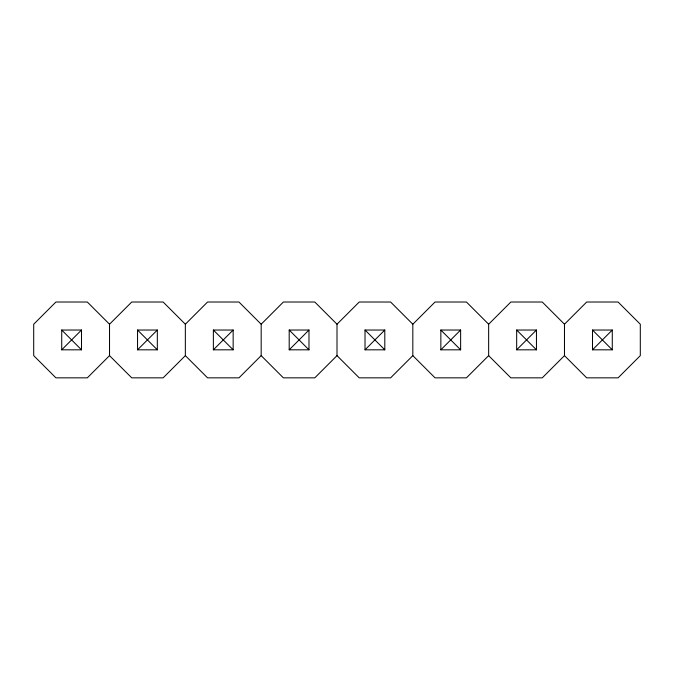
<?xml version="1.0" encoding="UTF-8"?>
<svg xmlns="http://www.w3.org/2000/svg" width="674" height="674" viewBox="0 0 674 674"><rect width="100%" height="100%" fill="white"/><g stroke="black" fill="none" stroke-linecap="round" stroke-linejoin="round"><path stroke-width="1.01" d="M81.503 330.033L61.722 349.823L61.722 330.033L81.503 330.033L81.503 349.823L61.722 349.823M157.328 330.033L137.547 349.823L137.547 330.033L157.328 330.033L157.328 349.823L137.547 349.823M233.153 330.033L213.372 349.823L213.372 330.033L233.153 330.033L233.153 349.823L213.372 349.823M308.978 330.033L289.197 349.823L289.197 330.033L308.978 330.033L308.978 349.823L289.197 349.823M384.803 330.033L365.022 349.823L365.022 330.033L384.803 330.033L384.803 349.823L365.022 349.823M460.628 330.033L440.847 349.823L440.847 330.033L460.628 330.033L460.628 349.823L440.847 349.823M536.453 330.033L516.672 349.823L516.672 330.033L536.453 330.033L536.453 349.823L516.672 349.823M612.278 330.033L592.497 349.823L592.497 330.033L612.278 330.033L612.278 349.823L592.497 349.823M109.525 324.228L131.733 302.019L163.142 302.019L185.35 324.228L185.35 355.636L163.142 377.844L131.733 377.844L109.525 355.636L109.525 324.228L87.317 302.019L55.908 302.019L33.7 324.228L33.7 355.636L55.908 377.844L87.317 377.844L109.525 355.636M185.35 324.228L207.558 302.019L238.967 302.019L261.175 324.228L261.175 355.636L238.967 377.844L207.558 377.844L185.35 355.636M261.175 324.228L283.383 302.019L314.792 302.019L337 324.228L337 355.636L359.208 377.844L390.617 377.844L412.825 355.636L412.825 324.228L435.033 302.019L466.442 302.019L488.65 324.228L488.65 355.636L466.442 377.844L435.033 377.844L412.825 355.636M337 324.228L359.208 302.019L390.617 302.019L412.825 324.228M337 355.636L314.792 377.844L283.383 377.844L261.175 355.636M488.65 324.228L510.858 302.019L542.267 302.019L564.475 324.228L564.475 355.636L542.267 377.844L510.858 377.844L488.65 355.636M564.475 324.228L586.683 302.019L618.092 302.019L640.3 324.228L640.3 355.636L618.092 377.844L586.683 377.844L564.475 355.636M592.497 330.033L612.278 349.823M516.672 330.033L536.453 349.823M440.847 330.033L460.628 349.823M365.022 330.033L384.803 349.823M289.197 330.033L308.978 349.823M213.372 330.033L233.153 349.823M137.547 330.033L157.328 349.823M61.722 330.033L81.503 349.823"/></g></svg>
